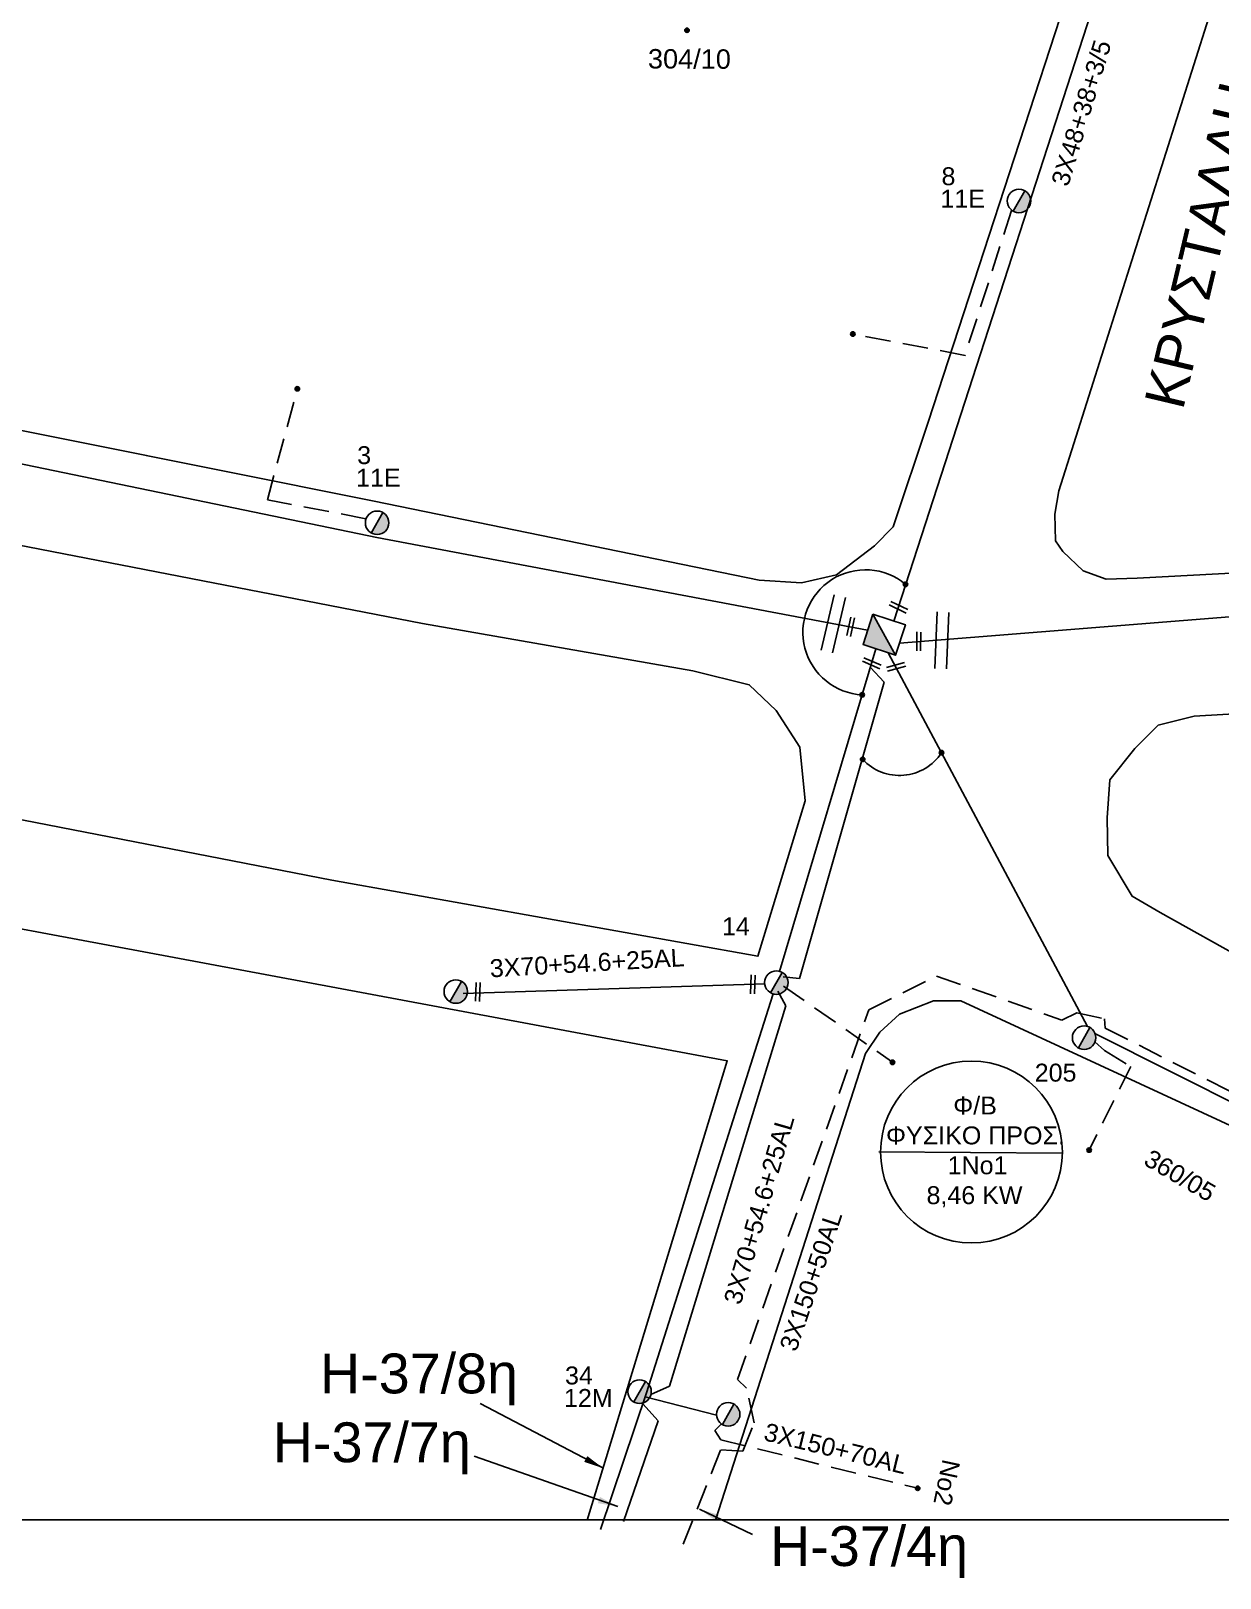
# Model space of a CAD drawing. Header units: millimetres. Extents: x 31 to 3826, y 22 to 1041.
# Drawn here: x 1522 to 1641.4, y 30.1 to 185.4 of the extents above; entities that cross this region are included whole.
import ezdxf

# ---------------------------------------------------------------- set-up
doc = ezdxf.new("R2010")
doc.units = ezdxf.units.MM
doc.linetypes.add('DASHED', pattern=[19.05, 12.7, -6.35])
for name, color, linetype in [('Άγνωστα', 7, 'Continuous'), ('Γέφυρες Εναέριου Δικτύου', 7, 'Continuous'), ('Γυμνά εναέρια ΧΤ και ΦΟΠ (3Φ)   4x50+16AL', 7, 'Continuous'), ('Επιγραφές - Σχήματα', 7, 'Continuous'), ('Καλώδια ΧΤ   3x150+50AL', 7, 'DASHED'), ('Μηχανική τομή', 7, 'Continuous'), ('Στύλος ΦΜ', 7, 'Continuous'), ('Στύλος ΦΜ @ 1', 7, 'Continuous'), ('Συνδέσεις', 7, 'Continuous'), ('Συνεστραμμένα ΧΤ   3x70+54.6+25 AL', 7, 'SYN_LINE'), ('Τομή', 7, 'Continuous'), ('Υπόβαθρο ΔΕΗ', 7, 'Continuous'), ('Υπόγεια καλώδια Δικτύου ΧΤ και Παρ. ΧΤ - 3X150+70 AL', 7, 'DASHED')]:
    doc.layers.add(name, color=color, linetype=linetype)
doc.styles.get("Standard").update_dxf_attribs({"font": 'arial.ttf'})
doc.linetypes.add('SYN_LINE', pattern='A,0.5,-0.0001,["/\\/\\/\\/",Standard,S=0.1,R=0,X=0,Y=-0.05],-0.25', length=0.7501)
doc.dimstyles.new('ISO-25', dxfattribs={"dimtxt": 2.5, "dimasz": 2.5, "dimexe": 1.25, "dimexo": 0.625, "dimtad": 1, "dimtxsty": 'Standard', "dimcen": 2.5, "dimadec": 0, "dimazin": 0, "dimtfac": 1, "dimtmove": 0, "dimatfit": 3, "dimfxl": 1, "dimarcsym": 0})

# ---------------------------------------------------------------- blocks, each defined once
blk = doc.blocks.new('ΥΠΑΡΧΩΝ ΤΣΙΜΕΝΤΕΝΙΟΣ ΣΤΥΛΟΣ')
at = {"layer": 'Στύλος ΦΜ'}
blk.add_hatch(color=7, dxfattribs=at).paths.add_polyline_path([(-1.29, -2.28, 0.574793), (2.62, 0, 0.268822), (1.3, 2.27)])
at = {"layer": 'Στύλος ΦΜ', "color": 7}
blk.add_line((-1.29, -2.28), (1.3, 2.27), dxfattribs=at)
blk.add_circle((0, 0), 2.62, dxfattribs=at)
at = {"layer": 'Στύλος ΦΜ', "flags": 4}
for tag, p in [('ΑΡΙΘΜΟΣ', (-4.68, 8.05)), ('ΤΥΠΟΣ', (-4.91, 3.03))]:
    blk.add_attdef(tag, p, '', height=4, dxfattribs=at)
blk = doc.blocks.new('ΜΗΧΑΝΙΚΗ ΤΟΜΗ')
at = {"layer": 'Μηχανική τομή', "ltscale": 40}
for p, q in [((-1.89, 0.78), (1.89, 0.78)), ((1.89, 0), (-1.89, 0))]:
    blk.add_line(p, q, dxfattribs=at)
blk = doc.blocks.new('_ΣΥΝΔΕΣΗ')
at = {"layer": 'Συνδέσεις', "linetype": 'SYN_LINE', "ltscale": 40}
blk.add_hatch(color=256, dxfattribs=at).paths.add_polyline_path([(0.5, -0.01, 1), (-0.5, -0.01, 1)])
at = {"layer": 'Συνδέσεις'}
blk.add_circle((0, -0.01), 0.5, dxfattribs=at)
blk = doc.blocks.new('ΤΟΜΗ')
at = {"layer": 'Τομή', "ltscale": 40}
for p, q in [((-5.68, 0), (5.68, 0)), ((5.68, -2.33), (-5.68, -2.33))]:
    blk.add_line(p, q, dxfattribs=at)

msp = doc.modelspace()

# ---------------------------------------------------------------- hatches: boundary and pattern name
at = {"layer": 'Επιγραφές - Σχήματα'}
msp.add_hatch(color=256, dxfattribs=at).paths.add_polyline_path([(1606.57, 126.82), (1605.58, 123.77), (1608.83, 122.7)])

# ---------------------------------------------------------------- linework, layer by layer
at = {"layer": 'Άγνωστα', "color": 27}
msp.add_lwpolyline([(1608.65, 126.13), (1633.59, 203.05)], dxfattribs=at)
at = {"layer": 'Άγνωστα', "color": 27, "linetype": 'DASHED', "ltscale": 0.2}
msp.add_lwpolyline([(1620.49, 167.34), (1615.81, 152.8), (1604.55, 154.95)], dxfattribs=at)
at = {"layer": 'Άγνωστα', "color": 62, "linetype": 'DASHED', "ltscale": 0.2}
msp.add_lwpolyline([(1555.66, 136.4), (1545.76, 138.28), (1548.77, 149.45)], dxfattribs=at)
at = {"layer": 'Άγνωστα', "color": 173, "linetype": 'DASHED', "ltscale": 0.2}
msp.add_lwpolyline([(1597.59, 89.48), (1608.53, 81.83)], dxfattribs=at)
at = {"layer": 'Γέφυρες Εναέριου Δικτύου'}
for centre, radius, start, end in [((1605.81, 124.99), 6.28, 50.0258, 267.1474), ((1609.23, 115.67), 5.05, 222.9672, 326.8471)]:
    msp.add_arc(centre, radius, start, end, dxfattribs=at)
at = {"layer": 'Γυμνά εναέρια ΧΤ και ΦΟΠ (3Φ)   4x50+16AL', "color": 6}
for points in [[(1608.1, 122.94), (1628.11, 85.42)], [(1628.91, 84.7), (1651.85, 73.16)]]:
    msp.add_lwpolyline(points, dxfattribs=at)
at = {"layer": 'Γυμνά εναέρια ΧΤ και ΦΟΠ (3Φ)   4x50+16AL', "color": 6, "linetype": 'DASHED', "ltscale": 0.2}
msp.add_lwpolyline([(1628.85, 83.87), (1629.81, 83), (1629.81, 83), (1632.45, 81.39), (1628.27, 73.02)], dxfattribs=at)
at = {"layer": 'Επιγραφές - Σχήματα', "color": 202}
msp.add_line((1607.17, 72.84), (1625.57, 72.71), dxfattribs=at)
at = {"layer": 'Επιγραφές - Σχήματα'}
for points in [[(59.44, 35.9), (2090.36, 35.9), (2090.36, 1038.33), (59.44, 1038.33)], [(1606.57, 126.82), (1609.83, 125.76), (1608.83, 122.7), (1605.58, 123.77)]]:
    msp.add_lwpolyline(points, close=True, dxfattribs=at)
msp.add_lwpolyline([(1608.83, 122.7), (1606.57, 126.82)], dxfattribs=at)
at = {"layer": 'Επιγραφές - Σχήματα', "color": 202}
msp.add_circle((1616.46, 72.82), 9.13, dxfattribs=at)
at = {"layer": 'Καλώδια ΧΤ   3x150+50AL', "color": 173, "ltscale": 0.2}
msp.add_lwpolyline([(1587.51, 33.44), (1591.29, 42.92), (1593.49, 42.78), (1594.65, 45.63), (1593.87, 49.1), (1592.95, 49.98), (1606.16, 87.1), (1612.95, 90.49), (1625.53, 86.07), (1627.04, 86.8), (1629.83, 86.2), (1629.88, 85.25), (1652.3, 73.93), (1653.5, 74.15), (1655.24, 73.44), (1656.82, 71.81), (1647.19, 53.5)], dxfattribs=at)
at = {"layer": 'Συνεστραμμένα ΧΤ   3x70+54.6+25 AL', "color": 62, "ltscale": 20}
for p, q in [((1507.32, 144.73), (1556.76, 134.52)), ((1556.76, 134.52), (1606.02, 125.22))]:
    msp.add_line(p, q, dxfattribs=at)
at = {"layer": 'Συνεστραμμένα ΧΤ   3x70+54.6+25 AL', "color": 85, "ltscale": 20}
msp.add_line((1609.23, 123.91), (1655.19, 127.56), dxfattribs=at)
at = {"layer": 'Συνεστραμμένα ΧΤ   3x70+54.6+25 AL', "color": 27, "ltscale": 20}
for p, q in [((1597.2, 90.96), (1606.87, 123.34)), ((1583.83, 48.66), (1596.5, 88.6))]:
    msp.add_line(p, q, dxfattribs=at)
at = {"layer": 'Συνεστραμμένα ΧΤ   3x70+54.6+25 AL', "color": 6, "ltscale": 8}
for p, q in [((1607.68, 119.98), (1606.31, 121.47)), ((1597.55, 90.42), (1599.19, 90.25)), ((1597.03, 88.98), (1597.81, 87.51)), ((1586.13, 49.3), (1584.28, 48.48)), ((1583.46, 47.54), (1584.99, 45.85))]:
    msp.add_line(p, q, dxfattribs=at)
at = {"layer": 'Συνεστραμμένα ΧΤ   3x70+54.6+25 AL', "color": 6, "ltscale": 20}
for p, q in [((1599.19, 90.25), (1607.68, 119.98)), ((1597.81, 87.51), (1586.13, 49.3))]:
    msp.add_line(p, q, dxfattribs=at)
at = {"layer": 'Συνεστραμμένα ΧΤ   3x70+54.6+25 AL', "color": 173, "ltscale": 20}
msp.add_line((1595.7, 89.69), (1565.43, 88.73), dxfattribs=at)
at = {"layer": 'Συνεστραμμένα ΧΤ   3x70+54.6+25 AL', "color": 25, "ltscale": 8}
msp.add_line((1596.5, 88.6), (1596.53, 88.7), dxfattribs=at)
at = {"layer": 'Συνεστραμμένα ΧΤ   3x70+54.6+25 AL', "color": 27, "ltscale": 15}
msp.add_line((1579.21, 34.92), (1583.83, 48.66), dxfattribs=at)
at = {"layer": 'Συνεστραμμένα ΧΤ   3x70+54.6+25 AL', "color": 6, "ltscale": 10}
msp.add_line((1584.99, 45.85), (1581.53, 35.73), dxfattribs=at)
at = {"layer": 'Συνεστραμμένα ΧΤ   3x70+54.6+25 AL', "color": 6, "ltscale": 6}
msp.add_lwpolyline([(1583.69, 48.24), (1590.85, 46.4)], dxfattribs=at)
at = {"layer": 'Υπόβαθρο ΔΕΗ'}
for points in [[(1633.1, 130.42), (1694.63, 133.72), (1733.88, 168.12), (1748.2, 180.27), (1750.27, 182.17), (1750.83, 185.42), (1750.27, 187.21), (1749.1, 189), (1747.75, 189.95), (1745.96, 190.4), (1732.24, 191.46), (1651.48, 200.16), (1648.5, 200.23), (1645.5, 199.16), (1644.01, 197.46), (1643.3, 196.26), (1625.22, 139.19), (1624.82, 136.85), (1624.91, 134.18), (1625.62, 133.12), (1627.66, 131.16), (1630, 130.32), (1633.1, 130.42)], [(1595.14, 130.24), (1556.48, 138.17), (1510.69, 147.33), (1461.45, 157.62), (1411.07, 167.91), (1372.48, 175.8), (1364.02, 178.75), (1356.16, 183.05), (1351.19, 188.19)], [(1625.87, 188.25), (1612.11, 146.1), (1608.61, 135.58), (1606.72, 133.68), (1602.92, 130.78), (1599.39, 129.95), (1595.14, 130.24)], [(1519.48, 134.01), (1561.34, 125.88), (1588.48, 121.13), (1594.15, 119.73), (1596.84, 117.14), (1599.21, 113.48), (1599.75, 108.09), (1595.01, 92.48), (1552.22, 100.12), (1510.05, 108.31)], [(1756.99, 37.17), (1644.29, 91.91), (1635.4, 96.87), (1632.6, 98.5), (1630.16, 102.59), (1630.07, 106.38), (1630.34, 110.17), (1632.87, 113.32), (1635.21, 115.67), (1638.83, 116.57), (1724.06, 121.53), (1824.61, 127.62), (1851.47, 128.99), (1856.76, 129.2), (1859.69, 128.63), (1862.2, 126.63), (1863.12, 124.06), (1862.77, 121.7), (1819.01, 37.49)], [(1451.83, 108.15), (1591.93, 81.98), (1577.86, 35.86)], [(1590.78, 35.96), (1605.81, 82.71), (1607.27, 84.85), (1609.23, 86.65), (1612.65, 88.01), (1615.39, 88.01), (1645.54, 74.05), (1678.82, 58.17), (1722.64, 36.95)]]:
    msp.add_lwpolyline(points, dxfattribs=at)
at = {"layer": 'Υπόγεια καλώδια Δικτύου ΧΤ και Παρ. ΧΤ - 3X150+70 AL', "color": 173, "ltscale": 0.2}
msp.add_lwpolyline([(1591.35, 45.52), (1590.69, 44.86), (1591.28, 43.92), (1611.06, 39.07)], dxfattribs=at)

# ---------------------------------------------------------------- block references
at = {"layer": 'Μηχανική τομή'}
for p, xscale, yscale, zscale, rotation in [((1609.04, 127.34), 0.5000000000000008, 0.5000000000000008, 0.5000000000000008, 334.1675016876064), ((1604.52, 125.51), 0.4999999999998898, 0.4999999999998898, 0.4999999999998898, 77.28030638624959), ((1611.36, 124.08), 0.4999999999999322, 0.4999999999999322, 0.4999999999999322, 89.31468872288765), ((1606.38, 121.71), 0.4999999999999843, 0.4999999999999843, 0.4999999999999843, 336.7749556455349), ((1608.95, 121.34), 0.5000000000000107, 0.5000000000000107, 0.5000000000000107, 16.02419510632988), ((1594.31, 89.65), 0.4999999999999539, 0.4999999999999539, 0.4999999999999539, 268.3555955532733), ((1566.7, 88.9), 0.4999999999999539, 0.4999999999999539, 0.4999999999999539, 268.3555955532733)]:
    msp.add_blockref('ΜΗΧΑΝΙΚΗ ΤΟΜΗ', p, dxfattribs=dict(at, xscale=xscale, yscale=yscale, zscale=zscale, rotation=rotation))
at = {"layer": 'Στύλος ΦΜ @ 1', "ltscale": 40}
ref = msp.add_blockref('ΥΠΑΡΧΩΝ ΤΣΙΜΕΝΤΕΝΙΟΣ ΣΤΥΛΟΣ', (1621.23, 168.3), dxfattribs=dict(at, xscale=0.4499999999998181, yscale=0.4499999999998181, zscale=0.4499999999998181))
ref.add_attrib('ΤΥΠΟΣ', '11E', (1613.34, 167.62), dxfattribs={"layer": 'Στύλος ΦΜ', "height": 1.8, "flags": 4})
ref.add_attrib('ΑΡΙΘΜΟΣ', '8', (1613.45, 169.88), dxfattribs={"layer": 'Στύλος ΦΜ', "height": 1.8, "flags": 4})
ref = msp.add_blockref('ΥΠΑΡΧΩΝ ΤΣΙΜΕΝΤΕΝΙΟΣ ΣΤΥΛΟΣ', (1556.78, 135.99), dxfattribs=dict(at, xscale=0.4499999999998181, yscale=0.4499999999998181, zscale=0.4499999999998181))
ref.add_attrib('ΤΥΠΟΣ', '11E', (1554.67, 139.61), dxfattribs={"layer": 'Στύλος ΦΜ', "height": 1.8, "flags": 4})
ref.add_attrib('ΑΡΙΘΜΟΣ', '3', (1554.78, 141.88), dxfattribs={"layer": 'Στύλος ΦΜ', "height": 1.8, "flags": 4})
ref = msp.add_blockref('ΥΠΑΡΧΩΝ ΤΣΙΜΕΝΤΕΝΙΟΣ ΣΤΥΛΟΣ', (1596.87, 89.83), dxfattribs=dict(at, xscale=0.4499999999998181, yscale=0.4499999999998181, zscale=0.4499999999998181))
ref.add_attrib('ΤΥΠΟΣ', '14', (1591.41, 94.57), dxfattribs={"layer": 'Στύλος ΦΜ', "height": 1.8, "flags": 4})
at = {"layer": 'Στύλος ΦΜ @ 1', "ltscale": 40, "xscale": 0.4499999999998181, "yscale": 0.4499999999998181, "zscale": 0.4499999999998181}
for p in [(1564.68, 88.93), (1592.03, 46.49)]:
    msp.add_blockref('ΥΠΑΡΧΩΝ ΤΣΙΜΕΝΤΕΝΙΟΣ ΣΤΥΛΟΣ', p, dxfattribs=at)
at = {"layer": 'Στύλος ΦΜ @ 1', "ltscale": 40}
ref = msp.add_blockref('ΥΠΑΡΧΩΝ ΤΣΙΜΕΝΤΕΝΙΟΣ ΣΤΥΛΟΣ', (1627.77, 84.3), dxfattribs=dict(at, xscale=0.4499999999998181, yscale=0.4499999999998181, zscale=0.4499999999998181))
ref.add_attrib('ΤΥΠΟΣ', '205', (1622.81, 79.89), dxfattribs={"layer": 'Στύλος ΦΜ', "height": 1.8, "flags": 4})
ref = msp.add_blockref('ΥΠΑΡΧΩΝ ΤΣΙΜΕΝΤΕΝΙΟΣ ΣΤΥΛΟΣ', (1583.13, 48.76), dxfattribs=dict(at, xscale=0.4499999999998181, yscale=0.4499999999998181, zscale=0.4499999999998181))
ref.add_attrib('ΤΥΠΟΣ', '12M', (1575.54, 47.23), dxfattribs={"layer": 'Στύλος ΦΜ', "height": 1.8, "flags": 4})
ref.add_attrib('ΑΡΙΘΜΟΣ', '34', (1575.65, 49.49), dxfattribs={"layer": 'Στύλος ΦΜ', "height": 1.8, "flags": 4})
at = {"layer": 'Συνδέσεις', "xscale": 0.4499999999998181, "yscale": 0.4499999999998181, "zscale": 0.4499999999998181}
for p in [(1587.9, 185.44), (1604.55, 154.95), (1548.77, 149.45), (1609.84, 129.81), (1605.49, 118.73), (1605.53, 112.24), (1613.45, 112.92), (1608.53, 81.83), (1628.27, 73.02), (1611.06, 39.07)]:
    msp.add_blockref('_ΣΥΝΔΕΣΗ', p, dxfattribs=at)
at = {"layer": 'Τομή'}
for p, xscale, yscale, zscale, rotation in [((1602.01, 125.98), 0.5000000000000357, 0.5000000000000357, 0.5000000000000357, 76.72402527350616), ((1612.91, 124.21), 0.5000000000000994, 0.5000000000000994, 0.5000000000000994, 87.59232215566094)]:
    msp.add_blockref('ΤΟΜΗ', p, dxfattribs=dict(at, xscale=xscale, yscale=yscale, zscale=zscale, rotation=rotation))

# ---------------------------------------------------------------- texts
at = {"layer": 'Άγνωστα', "color": 7, "insert": (1624.43, 170.17), "char_height": 1.8, "width": 168.3718, "attachment_point": 1, "rotation": 73.1486}
msp.add_mtext('3X48+38+3/5', dxfattribs=at)
at = {"layer": 'Επιγραφές - Σχήματα', "color": 7, "char_height": 1.8, "width": 168.3718, "attachment_point": 1}
for s, insert, rotation in [('{\\H1.083x;\\C256;304/10}', (1583.98, 183.55), 359.7585), ('360/05', (1634.53, 73.18), 329.8282), ('No2', (1615.34, 41.7), 258.0384)]:
    msp.add_mtext(s, dxfattribs=dict(at, insert=insert, rotation=rotation))
at = {"layer": 'Επιγραφές - Σχήματα', "insert": (1633.79, 148.13), "char_height": 4, "width": 157.7424, "attachment_point": 1, "rotation": 76.6385}
msp.add_mtext('\\pt12,80;ΚΡΥΣΤΑΛΛΗ', dxfattribs=at)
at = {"layer": 'Επιγραφές - Σχήματα', "color": 1, "insert": (1606.32, 78.39), "char_height": 1.8, "width": 20.7636, "attachment_point": 1}
msp.add_mtext('\\pi8.3098;Φ/Β\\P\\pi1.558;ΦΥΣΙΚΟ ΠΡΟΣ.\\P\\pi7.7438;1Νο1\\P\\pi5.6252;8,46 KW', dxfattribs=at)
at = {"layer": 'Επιγραφές - Σχήματα', "char_height": 4, "width": 157.7424, "attachment_point": 1}
for s, insert in [('\\A1;Η-37/8η', (1551.05, 52.59)), ('\\A1;Η-37/7η', (1546.31, 45.68)), ('\\A1;Η-37/4η', (1596.24, 35.26))]:
    msp.add_mtext(s, dxfattribs=dict(at, insert=insert))
at = {"layer": 'Καλώδια ΧΤ   3x150+50AL', "color": 7, "insert": (1597.15, 53.25), "char_height": 1.8, "width": 168.3718, "attachment_point": 1, "rotation": 71.3811}
msp.add_mtext('3X150+50AL', dxfattribs=at)
at = {"layer": 'Συνεστραμμένα ΧΤ   3x70+54.6+25 AL', "color": 7}
for rotation, p in [(3.2969, (1568.15, 90.35)), (73.9202, (1593.28, 57.39))]:
    msp.add_text('3X70+54.6+25AL', height=1.8, rotation=rotation, dxfattribs=at).set_placement(p)
at = {"layer": 'Υπόγεια καλώδια Δικτύου ΧΤ και Παρ. ΧΤ - 3X150+70 AL', "color": 7, "insert": (1595.92, 45.66), "char_height": 1.8, "width": 168.3718, "attachment_point": 1, "rotation": 346.3412}
msp.add_mtext('3X150+70AL', dxfattribs=at)

# ---------------------------------------------------------------- leaders
at = {"layer": 'Επιγραφές - Σχήματα', "ltscale": 40}
for points in [[(1579.5, 41.07), (1567.12, 47.57)], [(1580.94, 37.22), (1566.52, 42.28)], [(1589.15, 36.96), (1594.46, 34.41)]]:
    msp.add_leader(points, dimstyle='ISO-25', override={"dimasz": 2, "dimtad": 0}, dxfattribs=at)

doc.saveas('drawing.dxf')
